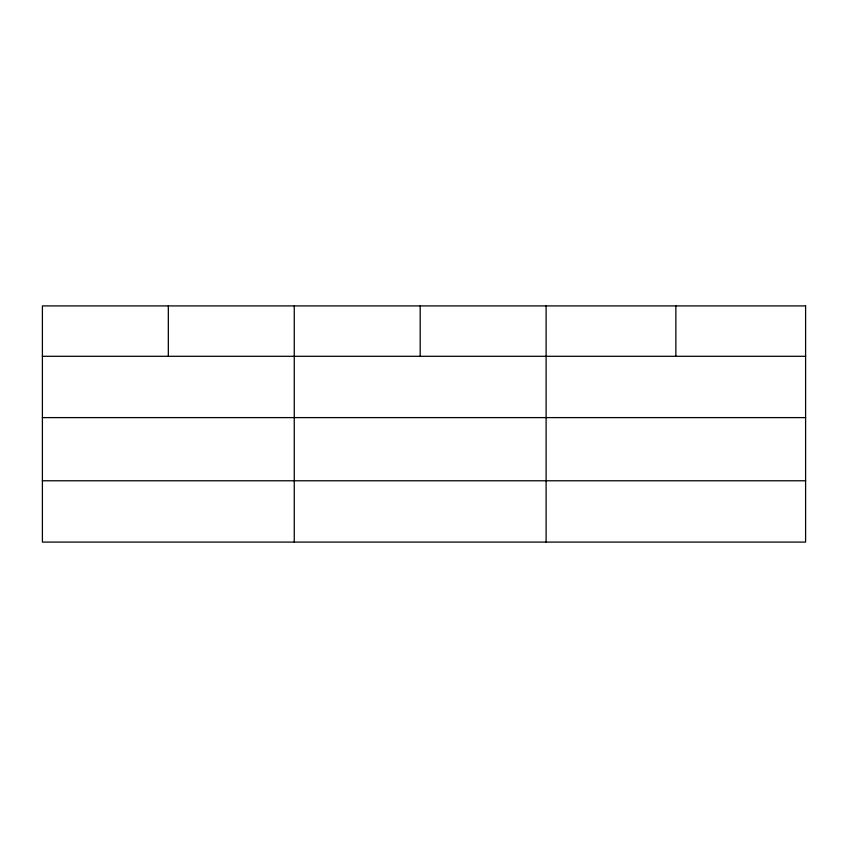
<?xml version="1.0" encoding="UTF-8"?>
<svg xmlns="http://www.w3.org/2000/svg" width="848" height="848" viewBox="0 0 848 848"><rect width="100%" height="100%" fill="white"/><g stroke="black" fill="none" stroke-linecap="round" stroke-linejoin="round"><path stroke-width="1.27" d="M42.4 356.298L805.6 356.298M42.4 417.608L805.6 417.608M42.4 480.774L805.6 480.774M675.856 305.916L675.856 356.298M546.112 305.916L546.112 542.084M420.184 305.916L420.184 356.298M294.256 305.916L294.256 542.084M168.328 305.916L168.328 356.298M805.6 305.916L42.4 305.916L42.4 542.084L805.6 542.084L805.6 305.916"/></g></svg>
